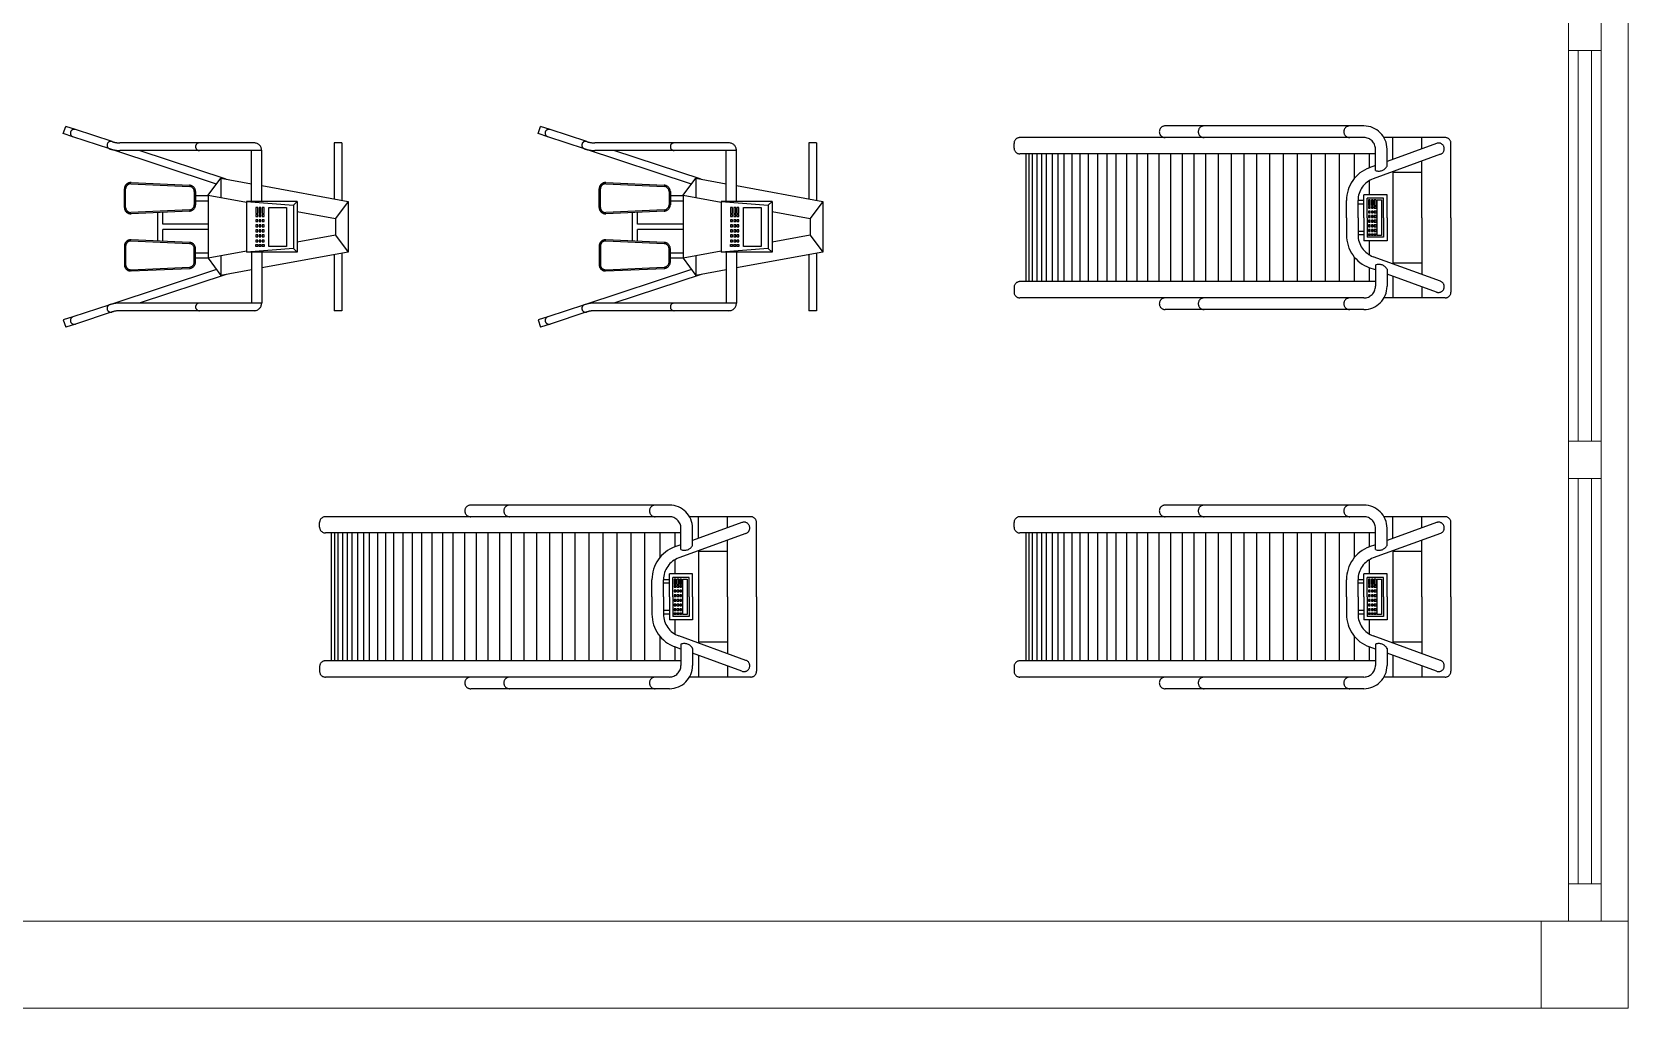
# Model space of a CAD drawing. Header units: millimetres. Extents: x 195.9 to 224.5, y 160.7 to 181.6.
# Drawn here: x 217.1 to 224.46, y 160.71 to 165.21 of the extents above; entities that cross this region are included whole.
import ezdxf

# ---------------------------------------------------------------- set-up
doc = ezdxf.new("R2010")
doc.units = ezdxf.units.MM
doc.linetypes.add('DASHDOT', pattern=[25.4, 12.7, -6.35, 0, -6.35])
doc.layers.add('ARREDI_attrezzature', color=175, linetype='Continuous')
for name, color, linetype, lineweight in [('MURATURA_sezioni', 5, 'Continuous', 18), ('PROIEZIONI_finissime', 251, 'Continuous', 0), ('SEZIONI_medie', 2, 'Continuous', 20), ('VETRATE_sezioni', 171, 'Continuous', 5)]:
    doc.layers.add(name, color=color, linetype=linetype, lineweight=lineweight)

msp = doc.modelspace()

# ---------------------------------------------------------------- linework, layer by layer
at = {"layer": 'ARREDI_attrezzature', "linetype": 'DASHDOT'}
for p, q in [((217.2463, 164.737), (217.2573, 164.7704)), ((217.2908, 164.7224), (217.2463, 164.737)), ((217.3018, 164.7558), (217.2573, 164.7704)), ((217.4708, 164.7002), (217.3018, 164.7558)), ((219.4337, 164.737), (219.4447, 164.7704)), ((219.4782, 164.7224), (219.4337, 164.737)), ((219.4892, 164.7558), (219.4447, 164.7704)), ((219.6582, 164.7002), (219.4892, 164.7558)), ((223.238, 164.7723), (222.3225, 164.7723)), ((217.4598, 164.6668), (217.2908, 164.7224)), ((217.9527, 164.5045), (217.4598, 164.6668)), ((218.125, 164.6943), (217.5074, 164.6943)), ((218.1601, 164.6591), (217.5074, 164.6591)), ((217.9972, 164.5269), (217.5954, 164.6591)), ((218.1132, 164.4248), (218.1132, 164.6591)), ((218.1601, 164.4248), (218.1601, 164.6591)), ((218.494, 164.6943), (218.494, 164.4365)), ((218.5292, 164.6943), (218.494, 164.6943)), ((218.5292, 164.6943), (218.5292, 164.4301)), ((219.6472, 164.6668), (219.4782, 164.7224)), ((220.1401, 164.5045), (219.6472, 164.6668)), ((220.3124, 164.6943), (219.6948, 164.6943)), ((220.3475, 164.6591), (219.6948, 164.6591)), ((220.1846, 164.5269), (219.7828, 164.6591)), ((220.3007, 164.4248), (220.3007, 164.6591)), ((220.3475, 164.4248), (220.3475, 164.6591)), ((220.6814, 164.6943), (220.6814, 164.4365)), ((220.7166, 164.6943), (220.6814, 164.6943)), ((220.7166, 164.6943), (220.7166, 164.4301)), ((221.6266, 164.6706), (221.6266, 164.692)), ((223.238, 164.7188), (221.6533, 164.7188)), ((223.2915, 164.5671), (223.2915, 164.6652)), ((223.6127, 164.7188), (223.3307, 164.7188)), ((223.5726, 164.692), (223.345, 164.6092)), ((223.345, 164.5866), (223.345, 164.6652)), ((223.3718, 164.6189), (223.3718, 164.7188)), ((223.5056, 164.6677), (223.5056, 164.7188)), ((223.6395, 164.3494), (223.6395, 164.692)), ((223.2915, 164.6438), (221.6533, 164.6438)), ((221.6801, 164.6438), (221.6801, 164.055)), ((221.6962, 164.055), (221.6962, 164.6438)), ((221.7122, 164.055), (221.7122, 164.6438)), ((221.7336, 164.055), (221.7336, 164.6438)), ((221.7551, 164.055), (221.7551, 164.6438)), ((221.7765, 164.055), (221.7765, 164.6438)), ((221.8032, 164.055), (221.8032, 164.6438)), ((221.83, 164.055), (221.83, 164.6438)), ((221.8568, 164.055), (221.8568, 164.6438)), ((221.8942, 164.055), (221.8942, 164.6438)), ((221.9317, 164.055), (221.9317, 164.6438)), ((221.9692, 164.055), (221.9692, 164.6438)), ((222.012, 164.055), (222.012, 164.6438)), ((222.0548, 164.055), (222.0548, 164.6438)), ((222.0977, 164.055), (222.0977, 164.6438)), ((222.1459, 164.055), (222.1459, 164.6438)), ((222.194, 164.055), (222.194, 164.6438)), ((222.2422, 164.055), (222.2422, 164.6438)), ((222.2958, 164.055), (222.2958, 164.6438)), ((222.3493, 164.055), (222.3493, 164.6438)), ((222.4028, 164.055), (222.4028, 164.6438)), ((222.4564, 164.055), (222.4564, 164.6438)), ((222.5099, 164.055), (222.5099, 164.6438)), ((222.5688, 164.055), (222.5688, 164.6438)), ((222.6277, 164.055), (222.6277, 164.6438)), ((222.6866, 164.055), (222.6866, 164.6438)), ((222.7454, 164.055), (222.7454, 164.6438)), ((222.8043, 164.055), (222.8043, 164.6438)), ((222.8686, 164.055), (222.8686, 164.6438)), ((222.9328, 164.055), (222.9328, 164.6438)), ((222.9971, 164.055), (222.9971, 164.6438)), ((223.0613, 164.055), (223.0613, 164.6438)), ((223.1255, 164.055), (223.1255, 164.6438)), ((223.1951, 164.5317), (223.1951, 164.6438)), ((223.2915, 164.5897), (223.2633, 164.5795)), ((223.2647, 164.58), (223.2647, 164.6438)), ((223.5909, 164.6417), (223.2816, 164.5292)), ((223.5056, 164.3494), (223.5056, 164.6107)), ((217.9141, 164.4527), (217.9727, 164.5313)), ((217.9727, 164.5313), (217.9727, 164.442)), ((217.9727, 164.5313), (218.1132, 164.5058)), ((220.1015, 164.4527), (220.1601, 164.5313)), ((220.1601, 164.5313), (220.1601, 164.442)), ((220.1601, 164.5313), (220.3007, 164.5058)), ((223.2647, 164.4553), (223.2647, 164.5213)), ((223.3718, 164.562), (223.3718, 164.1368)), ((223.5056, 164.5582), (223.3718, 164.5582)), ((217.8555, 164.4512), (217.9141, 164.4512)), ((217.9141, 164.4527), (218.0898, 164.4207)), ((217.9141, 164.4527), (217.9141, 164.1627)), ((218.1601, 164.4972), (218.5584, 164.4248)), ((220.0429, 164.4512), (220.1015, 164.4512)), ((220.1015, 164.4527), (220.2772, 164.4207)), ((220.1015, 164.4527), (220.1015, 164.1627)), ((220.3475, 164.4972), (220.7459, 164.4248)), ((223.238, 164.3494), (223.238, 164.4553)), ((223.345, 164.4553), (223.238, 164.4553)), ((223.254, 164.3494), (223.254, 164.4393)), ((223.329, 164.4393), (223.254, 164.4393)), ((223.329, 164.3494), (223.329, 164.4393)), ((223.345, 164.3494), (223.345, 164.4553)), ((217.6811, 164.2422), (217.6811, 164.3731)), ((217.7045, 164.3194), (217.7045, 164.3741)), ((217.8555, 164.4277), (217.9141, 164.4277)), ((218.3241, 164.4248), (218.0898, 164.4248)), ((218.0898, 164.4248), (218.3066, 164.4072)), ((218.0898, 164.4248), (218.0898, 164.1905)), ((218.3241, 164.4248), (218.3066, 164.4072)), ((218.3066, 164.4072), (218.3066, 164.2081)), ((218.3241, 164.4248), (218.3241, 164.1905)), ((218.3241, 164.3781), (218.4999, 164.3462)), ((218.5584, 164.4248), (218.4999, 164.3462)), ((218.5584, 164.4248), (218.5584, 164.1905)), ((219.8685, 164.2422), (219.8685, 164.3731)), ((219.8919, 164.3194), (219.8919, 164.3741)), ((220.0429, 164.4277), (220.1015, 164.4277)), ((220.5116, 164.4248), (220.2772, 164.4248)), ((220.2772, 164.4248), (220.494, 164.4072)), ((220.2772, 164.4248), (220.2772, 164.1905)), ((220.5116, 164.4248), (220.494, 164.4072)), ((220.494, 164.4072), (220.494, 164.2081)), ((220.5116, 164.4248), (220.5116, 164.1905)), ((220.5116, 164.3781), (220.6873, 164.3462)), ((220.7459, 164.4248), (220.6873, 164.3462)), ((220.7459, 164.4248), (220.7459, 164.1905)), ((223.1577, 164.3494), (223.1577, 164.4285)), ((223.2112, 164.3494), (223.2112, 164.4285)), ((223.238, 164.4285), (223.2112, 164.4285)), ((223.238, 164.4125), (223.2112, 164.4125)), ((217.9141, 164.3194), (217.7045, 164.3194)), ((217.9141, 164.2959), (217.7045, 164.2959)), ((217.7045, 164.2412), (217.7045, 164.2959)), ((218.4999, 164.3462), (218.4999, 164.2692)), ((220.1015, 164.3194), (219.8919, 164.3194)), ((220.1015, 164.2959), (219.8919, 164.2959)), ((219.8919, 164.2412), (219.8919, 164.2959)), ((220.6873, 164.3462), (220.6873, 164.2692)), ((223.1577, 164.3494), (223.1577, 164.2702)), ((223.2112, 164.3494), (223.2112, 164.2702)), ((223.238, 164.2863), (223.2112, 164.2863)), ((223.238, 164.3494), (223.238, 164.2435)), ((223.254, 164.3494), (223.254, 164.2595)), ((223.329, 164.3494), (223.329, 164.2595)), ((223.345, 164.3494), (223.345, 164.2435)), ((223.5056, 164.3494), (223.5056, 164.0881)), ((223.6395, 164.3494), (223.6395, 164.0068)), ((218.4999, 164.2692), (218.3241, 164.2372)), ((218.4999, 164.2692), (218.5584, 164.1905)), ((220.6873, 164.2692), (220.5116, 164.2372)), ((220.6873, 164.2692), (220.7459, 164.1905)), ((223.238, 164.2702), (223.2112, 164.2702)), ((223.345, 164.2435), (223.238, 164.2435)), ((223.329, 164.2595), (223.254, 164.2595)), ((223.2647, 164.1775), (223.2647, 164.2435)), ((217.8555, 164.1876), (217.9141, 164.1876)), ((217.8555, 164.1641), (217.9141, 164.1641)), ((218.0898, 164.1946), (217.9141, 164.1627)), ((217.9141, 164.1627), (217.9727, 164.084)), ((217.9727, 164.1733), (217.9727, 164.084)), ((218.3066, 164.2081), (218.0898, 164.1905)), ((218.3241, 164.1905), (218.0898, 164.1905)), ((218.1132, 164.1905), (218.1132, 163.9562)), ((218.1601, 164.1905), (218.1601, 163.9562)), ((218.5584, 164.1905), (218.1601, 164.1181)), ((218.3241, 164.1905), (218.3066, 164.2081)), ((218.494, 164.1788), (218.494, 163.921)), ((218.5292, 164.1852), (218.5292, 163.921)), ((220.0429, 164.1876), (220.1015, 164.1876)), ((220.0429, 164.1641), (220.1015, 164.1641)), ((220.2772, 164.1946), (220.1015, 164.1627)), ((220.1015, 164.1627), (220.1601, 164.084)), ((220.1601, 164.1733), (220.1601, 164.084)), ((220.494, 164.2081), (220.2772, 164.1905)), ((220.5116, 164.1905), (220.2772, 164.1905)), ((220.3007, 164.1905), (220.3007, 163.9562)), ((220.3475, 164.1905), (220.3475, 163.9562)), ((220.7459, 164.1905), (220.3475, 164.1181)), ((220.5116, 164.1905), (220.494, 164.2081)), ((220.6814, 164.1788), (220.6814, 163.921)), ((220.7166, 164.1852), (220.7166, 163.921)), ((223.1951, 164.055), (223.1951, 164.1671)), ((223.5909, 164.0571), (223.2816, 164.1696)), ((223.5056, 164.1406), (223.3718, 164.1406)), ((217.9527, 164.1108), (217.4598, 163.9486)), ((217.9972, 164.0885), (217.5954, 163.9562)), ((218.1132, 164.1096), (217.9727, 164.084)), ((220.1401, 164.1108), (219.6472, 163.9486)), ((220.1846, 164.0885), (219.7828, 163.9562)), ((220.3007, 164.1096), (220.1601, 164.084)), ((223.2915, 164.1091), (223.2633, 164.1193)), ((223.2647, 164.055), (223.2647, 164.1188)), ((223.2915, 164.1317), (223.2915, 164.0335)), ((223.345, 164.1122), (223.345, 164.0335)), ((223.5726, 164.0068), (223.345, 164.0896)), ((223.3718, 164.0798), (223.3718, 163.98)), ((221.6266, 164.0282), (221.6266, 164.0068)), ((223.2915, 164.055), (221.6533, 164.055)), ((223.5056, 164.0311), (223.5056, 163.98)), ((217.4598, 163.9486), (217.2908, 163.8929)), ((218.1601, 163.9562), (217.5074, 163.9562)), ((218.125, 163.921), (217.5074, 163.921)), ((218.5292, 163.921), (218.494, 163.921)), ((219.6472, 163.9486), (219.4782, 163.8929)), ((220.3475, 163.9562), (219.6948, 163.9562)), ((220.3124, 163.921), (219.6948, 163.921)), ((220.7166, 163.921), (220.6814, 163.921)), ((223.238, 163.98), (221.6533, 163.98)), ((223.238, 163.9265), (222.3225, 163.9265)), ((223.6127, 163.98), (223.3307, 163.98)), ((217.2908, 163.8929), (217.2463, 163.8783)), ((217.2463, 163.8783), (217.2573, 163.8449)), ((217.3018, 163.8595), (217.2573, 163.8449)), ((217.4708, 163.9152), (217.3018, 163.8595)), ((219.4782, 163.8929), (219.4337, 163.8783)), ((219.4337, 163.8783), (219.4447, 163.8449)), ((219.4892, 163.8595), (219.4447, 163.8449)), ((219.6582, 163.9152), (219.4892, 163.8595)), ((220.0384, 162.972), (218.4538, 162.972)), ((220.0384, 163.0255), (219.123, 163.0255)), ((220.4132, 162.972), (220.1311, 162.972)), ((220.1723, 162.8722), (220.1723, 162.972)), ((220.3061, 162.9209), (220.3061, 162.972)), ((223.238, 162.972), (221.6533, 162.972)), ((223.238, 163.0255), (222.3225, 163.0255)), ((223.6127, 162.972), (223.3307, 162.972)), ((223.3718, 162.8722), (223.3718, 162.972)), ((223.5056, 162.9209), (223.5056, 162.972)), ((218.427, 162.9238), (218.427, 162.9452)), ((220.092, 162.897), (218.4538, 162.897)), ((218.4806, 162.897), (218.4806, 162.3082)), ((218.4966, 162.3082), (218.4966, 162.897)), ((218.5127, 162.3082), (218.5127, 162.897)), ((218.5341, 162.3082), (218.5341, 162.897)), ((218.5555, 162.3082), (218.5555, 162.897)), ((218.5769, 162.3082), (218.5769, 162.897)), ((218.6037, 162.3082), (218.6037, 162.897)), ((218.6305, 162.3082), (218.6305, 162.897)), ((218.6572, 162.3082), (218.6572, 162.897)), ((218.6947, 162.3082), (218.6947, 162.897)), ((218.7322, 162.3082), (218.7322, 162.897)), ((218.7697, 162.3082), (218.7697, 162.897)), ((218.8125, 162.3082), (218.8125, 162.897)), ((218.8553, 162.3082), (218.8553, 162.897)), ((218.8981, 162.3082), (218.8981, 162.897)), ((218.9463, 162.3082), (218.9463, 162.897)), ((218.9945, 162.3082), (218.9945, 162.897)), ((219.0427, 162.3082), (219.0427, 162.897)), ((219.0962, 162.3082), (219.0962, 162.897)), ((219.1498, 162.3082), (219.1498, 162.897)), ((219.2033, 162.3082), (219.2033, 162.897)), ((219.2568, 162.3082), (219.2568, 162.897)), ((219.3104, 162.3082), (219.3104, 162.897)), ((219.3692, 162.3082), (219.3692, 162.897)), ((219.4281, 162.3082), (219.4281, 162.897)), ((219.487, 162.3082), (219.487, 162.897)), ((219.5459, 162.3082), (219.5459, 162.897)), ((219.6048, 162.3082), (219.6048, 162.897)), ((219.669, 162.3082), (219.669, 162.897)), ((219.7333, 162.3082), (219.7333, 162.897)), ((219.7975, 162.3082), (219.7975, 162.897)), ((219.8618, 162.3082), (219.8618, 162.897)), ((219.926, 162.3082), (219.926, 162.897)), ((219.9956, 162.7849), (219.9956, 162.897)), ((220.0652, 162.8332), (220.0652, 162.897)), ((220.3913, 162.8949), (220.0821, 162.7824)), ((220.092, 162.8203), (220.092, 162.9185)), ((220.373, 162.9452), (220.1455, 162.8624)), ((220.1455, 162.8398), (220.1455, 162.9185)), ((220.4399, 162.6026), (220.4399, 162.9452)), ((221.6266, 162.9238), (221.6266, 162.9452)), ((223.2915, 162.897), (221.6533, 162.897)), ((221.6801, 162.897), (221.6801, 162.3082)), ((221.6962, 162.3082), (221.6962, 162.897)), ((221.7122, 162.3082), (221.7122, 162.897)), ((221.7336, 162.3082), (221.7336, 162.897)), ((221.7551, 162.3082), (221.7551, 162.897)), ((221.7765, 162.3082), (221.7765, 162.897)), ((221.8032, 162.3082), (221.8032, 162.897)), ((221.83, 162.3082), (221.83, 162.897)), ((221.8568, 162.3082), (221.8568, 162.897)), ((221.8942, 162.3082), (221.8942, 162.897)), ((221.9317, 162.3082), (221.9317, 162.897)), ((221.9692, 162.3082), (221.9692, 162.897)), ((222.012, 162.3082), (222.012, 162.897)), ((222.0548, 162.3082), (222.0548, 162.897)), ((222.0977, 162.3082), (222.0977, 162.897)), ((222.1459, 162.3082), (222.1459, 162.897)), ((222.194, 162.3082), (222.194, 162.897)), ((222.2422, 162.3082), (222.2422, 162.897)), ((222.2958, 162.3082), (222.2958, 162.897)), ((222.3493, 162.3082), (222.3493, 162.897)), ((222.4028, 162.3082), (222.4028, 162.897)), ((222.4564, 162.3082), (222.4564, 162.897)), ((222.5099, 162.3082), (222.5099, 162.897)), ((222.5688, 162.3082), (222.5688, 162.897)), ((222.6277, 162.3082), (222.6277, 162.897)), ((222.6866, 162.3082), (222.6866, 162.897)), ((222.7454, 162.3082), (222.7454, 162.897)), ((222.8043, 162.3082), (222.8043, 162.897)), ((222.8686, 162.3082), (222.8686, 162.897)), ((222.9328, 162.3082), (222.9328, 162.897)), ((222.9971, 162.3082), (222.9971, 162.897)), ((223.0613, 162.3082), (223.0613, 162.897)), ((223.1255, 162.3082), (223.1255, 162.897)), ((223.1951, 162.7849), (223.1951, 162.897)), ((223.2647, 162.8332), (223.2647, 162.897)), ((223.5909, 162.8949), (223.2816, 162.7824)), ((223.2915, 162.8203), (223.2915, 162.9185)), ((223.5726, 162.9452), (223.345, 162.8624)), ((223.345, 162.8398), (223.345, 162.9185)), ((223.6395, 162.6026), (223.6395, 162.9452)), ((220.092, 162.8429), (220.0638, 162.8327)), ((220.1723, 162.8152), (220.1723, 162.39)), ((220.3061, 162.6026), (220.3061, 162.8639)), ((223.2915, 162.8429), (223.2633, 162.8327)), ((223.3718, 162.8152), (223.3718, 162.39)), ((223.5056, 162.6026), (223.5056, 162.8639)), ((220.0652, 162.7085), (220.0652, 162.7745)), ((220.3061, 162.8114), (220.1723, 162.8114)), ((223.2647, 162.7085), (223.2647, 162.7745)), ((223.5056, 162.8114), (223.3718, 162.8114)), ((219.9581, 162.6026), (219.9581, 162.6818)), ((220.0117, 162.6026), (220.0117, 162.6818)), ((220.0384, 162.6818), (220.0117, 162.6818)), ((220.0384, 162.6026), (220.0384, 162.7085)), ((220.1455, 162.7085), (220.0384, 162.7085)), ((220.0545, 162.6026), (220.0545, 162.6925)), ((220.1294, 162.6925), (220.0545, 162.6925)), ((220.1294, 162.6026), (220.1294, 162.6925)), ((220.1455, 162.6026), (220.1455, 162.7085)), ((223.1577, 162.6026), (223.1577, 162.6818)), ((223.2112, 162.6026), (223.2112, 162.6818)), ((223.238, 162.6818), (223.2112, 162.6818)), ((223.238, 162.6026), (223.238, 162.7085)), ((223.345, 162.7085), (223.238, 162.7085)), ((223.254, 162.6026), (223.254, 162.6925)), ((223.329, 162.6925), (223.254, 162.6925)), ((223.329, 162.6026), (223.329, 162.6925)), ((223.345, 162.6026), (223.345, 162.7085)), ((219.9581, 162.6026), (219.9581, 162.5234)), ((220.0384, 162.6657), (220.0117, 162.6657)), ((220.0117, 162.6026), (220.0117, 162.5234)), ((220.0384, 162.6026), (220.0384, 162.4967)), ((220.0545, 162.6026), (220.0545, 162.5127)), ((220.1294, 162.6026), (220.1294, 162.5127)), ((220.1455, 162.6026), (220.1455, 162.4967)), ((220.3061, 162.6026), (220.3061, 162.3413)), ((220.4399, 162.6026), (220.4399, 162.26)), ((223.1577, 162.6026), (223.1577, 162.5234)), ((223.238, 162.6657), (223.2112, 162.6657)), ((223.2112, 162.6026), (223.2112, 162.5234)), ((223.238, 162.6026), (223.238, 162.4967)), ((223.254, 162.6026), (223.254, 162.5127)), ((223.329, 162.6026), (223.329, 162.5127)), ((223.345, 162.6026), (223.345, 162.4967)), ((223.5056, 162.6026), (223.5056, 162.3413)), ((223.6395, 162.6026), (223.6395, 162.26)), ((220.0384, 162.5395), (220.0117, 162.5395)), ((220.0384, 162.5234), (220.0117, 162.5234)), ((223.238, 162.5395), (223.2112, 162.5395)), ((223.238, 162.5234), (223.2112, 162.5234)), ((220.1455, 162.4967), (220.0384, 162.4967)), ((220.1294, 162.5127), (220.0545, 162.5127)), ((220.0652, 162.4307), (220.0652, 162.4967)), ((223.345, 162.4967), (223.238, 162.4967)), ((223.329, 162.5127), (223.254, 162.5127)), ((223.2647, 162.4307), (223.2647, 162.4967)), ((219.9956, 162.3082), (219.9956, 162.4203)), ((220.092, 162.3623), (220.0638, 162.3725)), ((220.3913, 162.3103), (220.0821, 162.4228)), ((220.092, 162.3849), (220.092, 162.2868)), ((220.3061, 162.3938), (220.1723, 162.3938)), ((223.1951, 162.3082), (223.1951, 162.4203)), ((223.2915, 162.3623), (223.2633, 162.3725)), ((223.5909, 162.3103), (223.2816, 162.4228)), ((223.2915, 162.3849), (223.2915, 162.2868)), ((223.5056, 162.3938), (223.3718, 162.3938)), ((220.092, 162.3082), (218.4538, 162.3082)), ((220.0652, 162.3082), (220.0652, 162.372)), ((220.1455, 162.3654), (220.1455, 162.2868)), ((220.373, 162.26), (220.1455, 162.3428)), ((220.1723, 162.3331), (220.1723, 162.2332)), ((223.2915, 162.3082), (221.6533, 162.3082)), ((223.2647, 162.3082), (223.2647, 162.372)), ((223.345, 162.3654), (223.345, 162.2868)), ((223.5726, 162.26), (223.345, 162.3428)), ((223.3718, 162.3331), (223.3718, 162.2332)), ((218.427, 162.2814), (218.427, 162.26)), ((220.0384, 162.2332), (218.4538, 162.2332)), ((220.4132, 162.2332), (220.1311, 162.2332)), ((220.3061, 162.2843), (220.3061, 162.2332)), ((221.6266, 162.2814), (221.6266, 162.26)), ((223.238, 162.2332), (221.6533, 162.2332)), ((223.6127, 162.2332), (223.3307, 162.2332)), ((223.5056, 162.2843), (223.5056, 162.2332)), ((220.0384, 162.1797), (219.123, 162.1797)), ((223.238, 162.1797), (222.3225, 162.1797))]:
    msp.add_line(p, q, dxfattribs=at)
for points in [[(217.8555, 164.47), (217.8555, 164.4089, -0.401206), (217.8275, 164.3796), (217.5581, 164.3676, -0.427342), (217.5275, 164.3969), (217.5275, 164.4821, -0.427342), (217.5581, 164.5113), (217.8275, 164.4993, -0.401206)], [(217.8496, 164.47), (217.8496, 164.4089, -0.401206), (217.8273, 164.3855), (217.5578, 164.3735, -0.427342), (217.5333, 164.3969), (217.5333, 164.4821, -0.427342), (217.5578, 164.5055), (217.8273, 164.4934, -0.401206)], [(220.0429, 164.47), (220.0429, 164.4089, -0.401206), (220.0149, 164.3796), (219.7455, 164.3676, -0.427342), (219.7149, 164.3969), (219.7149, 164.4821, -0.427342), (219.7455, 164.5113), (220.0149, 164.4993, -0.401206)], [(220.0371, 164.47), (220.0371, 164.4089, -0.401206), (220.0147, 164.3855), (219.7452, 164.3735, -0.427342), (219.7207, 164.3969), (219.7207, 164.4821, -0.427342), (219.7452, 164.5055), (220.0147, 164.4934, -0.401206)], [(217.8555, 164.1453), (217.8555, 164.2064, 0.401206), (217.8275, 164.2357), (217.5581, 164.2477, 0.427342), (217.5275, 164.2185), (217.5275, 164.1333, 0.427342), (217.5581, 164.104), (217.8275, 164.116, 0.401206)], [(217.8496, 164.1453), (217.8496, 164.2064, 0.401206), (217.8273, 164.2298), (217.5578, 164.2419, 0.427342), (217.5333, 164.2185), (217.5333, 164.1333, 0.427342), (217.5578, 164.1099), (217.8273, 164.1219, 0.401206)], [(220.0429, 164.1453), (220.0429, 164.2064, 0.401206), (220.0149, 164.2357), (219.7455, 164.2477, 0.427342), (219.7149, 164.2185), (219.7149, 164.1333, 0.427342), (219.7455, 164.104), (220.0149, 164.116, 0.401206)], [(220.0371, 164.1453), (220.0371, 164.2064, 0.401206), (220.0147, 164.2298), (219.7452, 164.2419, 0.427342), (219.7207, 164.2185), (219.7207, 164.1333, 0.427342), (219.7452, 164.1099), (220.0147, 164.1219, 0.401206)]]:
    msp.add_lwpolyline(points, format="xyb", close=True, dxfattribs=at)
for points in [[(223.2674, 164.4065), (223.2674, 164.4312), (223.2594, 164.4312), (223.2594, 164.4065)], [(223.2808, 164.4065), (223.2808, 164.4312), (223.2728, 164.4312), (223.2728, 164.4065)], [(223.2942, 164.4065), (223.2942, 164.4312), (223.2861, 164.4312), (223.2861, 164.4065)], [(223.3201, 164.4312), (223.3201, 164.2676), (223.2995, 164.2676), (223.2995, 164.4312)], [(218.142, 164.3689), (218.142, 164.396), (218.1332, 164.396), (218.1332, 164.3689)], [(218.142, 164.3549), (218.142, 164.3637), (218.1332, 164.3637), (218.1332, 164.3549)], [(218.1567, 164.3689), (218.1567, 164.396), (218.1479, 164.396), (218.1479, 164.3689)], [(218.1567, 164.3549), (218.1567, 164.3637), (218.1479, 164.3637), (218.1479, 164.3549)], [(218.1713, 164.3689), (218.1713, 164.396), (218.1625, 164.396), (218.1625, 164.3689)], [(218.1713, 164.3549), (218.1713, 164.3637), (218.1625, 164.3637), (218.1625, 164.3549)], [(218.2739, 164.396), (218.2739, 164.2169), (218.193, 164.2169), (218.193, 164.396)], [(220.3295, 164.3689), (220.3295, 164.396), (220.3207, 164.396), (220.3207, 164.3689)], [(220.3295, 164.3549), (220.3295, 164.3637), (220.3207, 164.3637), (220.3207, 164.3549)], [(220.3441, 164.3689), (220.3441, 164.396), (220.3353, 164.396), (220.3353, 164.3689)], [(220.3441, 164.3549), (220.3441, 164.3637), (220.3353, 164.3637), (220.3353, 164.3549)], [(220.3587, 164.3689), (220.3587, 164.396), (220.35, 164.396), (220.35, 164.3689)], [(220.3587, 164.3549), (220.3587, 164.3637), (220.35, 164.3637), (220.35, 164.3549)], [(220.4613, 164.396), (220.4613, 164.2169), (220.3804, 164.2169), (220.3804, 164.396)], [(223.2674, 164.3938), (223.2674, 164.4018), (223.2594, 164.4018), (223.2594, 164.3938)], [(223.2674, 164.3723), (223.2674, 164.3804), (223.2594, 164.3804), (223.2594, 164.3723)], [(223.2674, 164.3509), (223.2674, 164.359), (223.2594, 164.359), (223.2594, 164.3509)], [(223.2808, 164.3938), (223.2808, 164.4018), (223.2728, 164.4018), (223.2728, 164.3938)], [(223.2808, 164.3723), (223.2808, 164.3804), (223.2728, 164.3804), (223.2728, 164.3723)], [(223.2808, 164.3509), (223.2808, 164.359), (223.2728, 164.359), (223.2728, 164.3509)], [(223.2942, 164.3938), (223.2942, 164.4018), (223.2861, 164.4018), (223.2861, 164.3938)], [(223.2942, 164.3723), (223.2942, 164.3804), (223.2861, 164.3804), (223.2861, 164.3723)], [(223.2942, 164.3509), (223.2942, 164.359), (223.2861, 164.359), (223.2861, 164.3509)], [(218.142, 164.3315), (218.142, 164.3403), (218.1332, 164.3403), (218.1332, 164.3315)], [(218.142, 164.3081), (218.142, 164.3169), (218.1332, 164.3169), (218.1332, 164.3081)], [(218.142, 164.2847), (218.142, 164.2934), (218.1332, 164.2934), (218.1332, 164.2847)], [(218.1567, 164.3315), (218.1567, 164.3403), (218.1479, 164.3403), (218.1479, 164.3315)], [(218.1567, 164.3081), (218.1567, 164.3169), (218.1479, 164.3169), (218.1479, 164.3081)], [(218.1567, 164.2847), (218.1567, 164.2934), (218.1479, 164.2934), (218.1479, 164.2847)], [(218.1713, 164.3315), (218.1713, 164.3403), (218.1625, 164.3403), (218.1625, 164.3315)], [(218.1713, 164.3081), (218.1713, 164.3169), (218.1625, 164.3169), (218.1625, 164.3081)], [(218.1713, 164.2847), (218.1713, 164.2934), (218.1625, 164.2934), (218.1625, 164.2847)], [(220.3295, 164.3315), (220.3295, 164.3403), (220.3207, 164.3403), (220.3207, 164.3315)], [(220.3295, 164.3081), (220.3295, 164.3169), (220.3207, 164.3169), (220.3207, 164.3081)], [(220.3295, 164.2847), (220.3295, 164.2934), (220.3207, 164.2934), (220.3207, 164.2847)], [(220.3441, 164.3315), (220.3441, 164.3403), (220.3353, 164.3403), (220.3353, 164.3315)], [(220.3441, 164.3081), (220.3441, 164.3169), (220.3353, 164.3169), (220.3353, 164.3081)], [(220.3441, 164.2847), (220.3441, 164.2934), (220.3353, 164.2934), (220.3353, 164.2847)], [(220.3587, 164.3315), (220.3587, 164.3403), (220.35, 164.3403), (220.35, 164.3315)], [(220.3587, 164.3081), (220.3587, 164.3169), (220.35, 164.3169), (220.35, 164.3081)], [(220.3587, 164.2847), (220.3587, 164.2934), (220.35, 164.2934), (220.35, 164.2847)], [(223.2674, 164.3295), (223.2674, 164.3375), (223.2594, 164.3375), (223.2594, 164.3295)], [(223.2674, 164.3081), (223.2674, 164.3161), (223.2594, 164.3161), (223.2594, 164.3081)], [(223.2674, 164.2867), (223.2674, 164.2947), (223.2594, 164.2947), (223.2594, 164.2867)], [(223.2808, 164.3295), (223.2808, 164.3375), (223.2728, 164.3375), (223.2728, 164.3295)], [(223.2808, 164.3081), (223.2808, 164.3161), (223.2728, 164.3161), (223.2728, 164.3081)], [(223.2808, 164.2867), (223.2808, 164.2947), (223.2728, 164.2947), (223.2728, 164.2867)], [(223.2942, 164.3295), (223.2942, 164.3375), (223.2861, 164.3375), (223.2861, 164.3295)], [(223.2942, 164.3081), (223.2942, 164.3161), (223.2861, 164.3161), (223.2861, 164.3081)], [(223.2942, 164.2867), (223.2942, 164.2947), (223.2861, 164.2947), (223.2861, 164.2867)], [(218.142, 164.2612), (218.142, 164.27), (218.1332, 164.27), (218.1332, 164.2612)], [(218.142, 164.2378), (218.142, 164.2466), (218.1332, 164.2466), (218.1332, 164.2378)], [(218.142, 164.2257), (218.142, 164.2169), (218.1332, 164.2169), (218.1332, 164.2257)], [(218.1567, 164.2612), (218.1567, 164.27), (218.1479, 164.27), (218.1479, 164.2612)], [(218.1567, 164.2378), (218.1567, 164.2466), (218.1479, 164.2466), (218.1479, 164.2378)], [(218.1567, 164.2257), (218.1567, 164.2169), (218.1479, 164.2169), (218.1479, 164.2257)], [(218.1713, 164.2612), (218.1713, 164.27), (218.1625, 164.27), (218.1625, 164.2612)], [(218.1713, 164.2378), (218.1713, 164.2466), (218.1625, 164.2466), (218.1625, 164.2378)], [(218.1713, 164.2257), (218.1713, 164.2169), (218.1625, 164.2169), (218.1625, 164.2257)], [(220.3295, 164.2612), (220.3295, 164.27), (220.3207, 164.27), (220.3207, 164.2612)], [(220.3295, 164.2378), (220.3295, 164.2466), (220.3207, 164.2466), (220.3207, 164.2378)], [(220.3295, 164.2257), (220.3295, 164.2169), (220.3207, 164.2169), (220.3207, 164.2257)], [(220.3441, 164.2612), (220.3441, 164.27), (220.3353, 164.27), (220.3353, 164.2612)], [(220.3441, 164.2378), (220.3441, 164.2466), (220.3353, 164.2466), (220.3353, 164.2378)], [(220.3441, 164.2257), (220.3441, 164.2169), (220.3353, 164.2169), (220.3353, 164.2257)], [(220.3587, 164.2612), (220.3587, 164.27), (220.35, 164.27), (220.35, 164.2612)], [(220.3587, 164.2378), (220.3587, 164.2466), (220.35, 164.2466), (220.35, 164.2378)], [(220.3587, 164.2257), (220.3587, 164.2169), (220.35, 164.2169), (220.35, 164.2257)], [(223.2674, 164.2756), (223.2674, 164.2676), (223.2594, 164.2676), (223.2594, 164.2756)], [(223.2808, 164.2756), (223.2808, 164.2676), (223.2728, 164.2676), (223.2728, 164.2756)], [(223.2942, 164.2756), (223.2942, 164.2676), (223.2861, 164.2676), (223.2861, 164.2756)], [(220.0679, 162.6597), (220.0679, 162.6844), (220.0598, 162.6844), (220.0598, 162.6597)], [(220.0813, 162.6597), (220.0813, 162.6844), (220.0732, 162.6844), (220.0732, 162.6597)], [(220.0946, 162.6597), (220.0946, 162.6844), (220.0866, 162.6844), (220.0866, 162.6597)], [(220.1206, 162.6844), (220.1206, 162.5208), (220.1, 162.5208), (220.1, 162.6844)], [(223.2674, 162.6597), (223.2674, 162.6844), (223.2594, 162.6844), (223.2594, 162.6597)], [(223.2808, 162.6597), (223.2808, 162.6844), (223.2728, 162.6844), (223.2728, 162.6597)], [(223.2942, 162.6597), (223.2942, 162.6844), (223.2861, 162.6844), (223.2861, 162.6597)], [(223.3201, 162.6844), (223.3201, 162.5208), (223.2995, 162.5208), (223.2995, 162.6844)], [(220.0679, 162.647), (220.0679, 162.655), (220.0598, 162.655), (220.0598, 162.647)], [(220.0679, 162.6255), (220.0679, 162.6336), (220.0598, 162.6336), (220.0598, 162.6255)], [(220.0679, 162.6041), (220.0679, 162.6122), (220.0598, 162.6122), (220.0598, 162.6041)], [(220.0813, 162.647), (220.0813, 162.655), (220.0732, 162.655), (220.0732, 162.647)], [(220.0813, 162.6255), (220.0813, 162.6336), (220.0732, 162.6336), (220.0732, 162.6255)], [(220.0813, 162.6041), (220.0813, 162.6122), (220.0732, 162.6122), (220.0732, 162.6041)], [(220.0946, 162.647), (220.0946, 162.655), (220.0866, 162.655), (220.0866, 162.647)], [(220.0946, 162.6255), (220.0946, 162.6336), (220.0866, 162.6336), (220.0866, 162.6255)], [(220.0946, 162.6041), (220.0946, 162.6122), (220.0866, 162.6122), (220.0866, 162.6041)], [(223.2674, 162.647), (223.2674, 162.655), (223.2594, 162.655), (223.2594, 162.647)], [(223.2674, 162.6255), (223.2674, 162.6336), (223.2594, 162.6336), (223.2594, 162.6255)], [(223.2674, 162.6041), (223.2674, 162.6122), (223.2594, 162.6122), (223.2594, 162.6041)], [(223.2808, 162.647), (223.2808, 162.655), (223.2728, 162.655), (223.2728, 162.647)], [(223.2808, 162.6255), (223.2808, 162.6336), (223.2728, 162.6336), (223.2728, 162.6255)], [(223.2808, 162.6041), (223.2808, 162.6122), (223.2728, 162.6122), (223.2728, 162.6041)], [(223.2942, 162.647), (223.2942, 162.655), (223.2861, 162.655), (223.2861, 162.647)], [(223.2942, 162.6255), (223.2942, 162.6336), (223.2861, 162.6336), (223.2861, 162.6255)], [(223.2942, 162.6041), (223.2942, 162.6122), (223.2861, 162.6122), (223.2861, 162.6041)], [(220.0679, 162.5827), (220.0679, 162.5908), (220.0598, 162.5908), (220.0598, 162.5827)], [(220.0679, 162.5613), (220.0679, 162.5693), (220.0598, 162.5693), (220.0598, 162.5613)], [(220.0679, 162.5399), (220.0679, 162.5479), (220.0598, 162.5479), (220.0598, 162.5399)], [(220.0679, 162.5288), (220.0679, 162.5208), (220.0598, 162.5208), (220.0598, 162.5288)], [(220.0813, 162.5827), (220.0813, 162.5908), (220.0732, 162.5908), (220.0732, 162.5827)], [(220.0813, 162.5613), (220.0813, 162.5693), (220.0732, 162.5693), (220.0732, 162.5613)], [(220.0813, 162.5399), (220.0813, 162.5479), (220.0732, 162.5479), (220.0732, 162.5399)], [(220.0813, 162.5288), (220.0813, 162.5208), (220.0732, 162.5208), (220.0732, 162.5288)], [(220.0946, 162.5827), (220.0946, 162.5908), (220.0866, 162.5908), (220.0866, 162.5827)], [(220.0946, 162.5613), (220.0946, 162.5693), (220.0866, 162.5693), (220.0866, 162.5613)], [(220.0946, 162.5399), (220.0946, 162.5479), (220.0866, 162.5479), (220.0866, 162.5399)], [(220.0946, 162.5288), (220.0946, 162.5208), (220.0866, 162.5208), (220.0866, 162.5288)], [(223.2674, 162.5827), (223.2674, 162.5908), (223.2594, 162.5908), (223.2594, 162.5827)], [(223.2674, 162.5613), (223.2674, 162.5693), (223.2594, 162.5693), (223.2594, 162.5613)], [(223.2674, 162.5399), (223.2674, 162.5479), (223.2594, 162.5479), (223.2594, 162.5399)], [(223.2674, 162.5288), (223.2674, 162.5208), (223.2594, 162.5208), (223.2594, 162.5288)], [(223.2808, 162.5827), (223.2808, 162.5908), (223.2728, 162.5908), (223.2728, 162.5827)], [(223.2808, 162.5613), (223.2808, 162.5693), (223.2728, 162.5693), (223.2728, 162.5613)], [(223.2808, 162.5399), (223.2808, 162.5479), (223.2728, 162.5479), (223.2728, 162.5399)], [(223.2808, 162.5288), (223.2808, 162.5208), (223.2728, 162.5208), (223.2728, 162.5288)], [(223.2942, 162.5827), (223.2942, 162.5908), (223.2861, 162.5908), (223.2861, 162.5827)], [(223.2942, 162.5613), (223.2942, 162.5693), (223.2861, 162.5693), (223.2861, 162.5613)], [(223.2942, 162.5399), (223.2942, 162.5479), (223.2861, 162.5479), (223.2861, 162.5399)], [(223.2942, 162.5288), (223.2942, 162.5208), (223.2861, 162.5208), (223.2861, 162.5288)]]:
    msp.add_lwpolyline(points, close=True, dxfattribs=at)
for centre, radius, start, end in [((217.2963, 164.7391), 0.0176, 71.77955, 251.77955), ((219.4837, 164.7391), 0.0176, 71.77955, 251.77955), ((222.3225, 164.7455), 0.0268, 90, 270), ((222.502, 164.7455), 0.0268, 90, 270), ((223.1728, 164.7455), 0.0268, 90, 270), ((223.238, 164.6652), 0.1071, 360, 90), ((217.4653, 164.6835), 0.0176, 71.77955, 251.77955), ((217.5074, 164.8114), 0.1523, 251.77955, 270), ((217.5074, 164.8114), 0.1172, 251.77955, 270), ((217.8731, 164.6767), 0.0176, 90, 270), ((218.125, 164.6591), 0.0351, 0, 90), ((219.6527, 164.6835), 0.0176, 71.77955, 251.77955), ((219.6948, 164.8114), 0.1523, 251.77955, 270), ((219.6948, 164.8114), 0.1172, 251.77955, 270), ((220.0605, 164.6767), 0.0176, 90, 270), ((220.3124, 164.6591), 0.0351, 0, 90), ((221.6533, 164.692), 0.0268, 90, 180), ((221.6533, 164.6706), 0.0268, 180, 270), ((223.238, 164.6652), 0.0535, 360, 90), ((223.5817, 164.6669), 0.0268, 290, 110), ((223.6127, 164.692), 0.0268, 0, 90), ((223.3183, 164.4285), 0.1606, 110, 180), ((223.3071, 164.6077), 0.0434, 249.00554, 330.99446), ((223.3183, 164.4285), 0.1071, 110, 180), ((223.3183, 164.2702), 0.1606, 180, 250), ((223.3183, 164.2702), 0.1071, 180, 250), ((223.3071, 164.0911), 0.0434, 29.00554, 110.99446), ((221.6533, 164.0282), 0.0268, 90, 180), ((221.6533, 164.0068), 0.0268, 180, 270), ((223.238, 164.0335), 0.1071, 270, 0), ((223.238, 164.0335), 0.0535, 270, 0), ((223.5817, 164.0319), 0.0268, 250, 70), ((223.6127, 164.0068), 0.0268, 270, 0), ((217.4653, 163.9319), 0.0176, 108.22045, 288.22045), ((217.5074, 163.8039), 0.1523, 90, 108.22045), ((217.5074, 163.8039), 0.1172, 90, 108.22045), ((217.8731, 163.9386), 0.0176, 90, 270), ((218.125, 163.9562), 0.0351, 270, 0), ((219.6527, 163.9319), 0.0176, 108.22045, 288.22045), ((219.6948, 163.8039), 0.1523, 90, 108.22045), ((219.6948, 163.8039), 0.1172, 90, 108.22045), ((220.0605, 163.9386), 0.0176, 90, 270), ((220.3124, 163.9562), 0.0351, 270, 0), ((222.3225, 163.9532), 0.0268, 90, 270), ((222.502, 163.9532), 0.0268, 90, 270), ((223.1728, 163.9532), 0.0268, 90, 270), ((217.2963, 163.8762), 0.0176, 108.22045, 288.22045), ((219.4837, 163.8762), 0.0176, 108.22045, 288.22045), ((218.4538, 162.9452), 0.0268, 90, 180), ((219.123, 162.9988), 0.0268, 90, 270), ((219.3024, 162.9988), 0.0268, 90, 270), ((219.9733, 162.9988), 0.0268, 90, 270), ((220.0384, 162.9185), 0.1071, 360, 90), ((220.0384, 162.9185), 0.0535, 360, 90), ((220.4132, 162.9452), 0.0268, 0, 90), ((221.6533, 162.9452), 0.0268, 90, 180), ((222.3225, 162.9988), 0.0268, 90, 270), ((222.502, 162.9988), 0.0268, 90, 270), ((223.1728, 162.9988), 0.0268, 90, 270), ((223.238, 162.9185), 0.1071, 360, 90), ((223.238, 162.9185), 0.0535, 360, 90), ((223.6127, 162.9452), 0.0268, 0, 90), ((218.4538, 162.9238), 0.0268, 180, 270), ((220.3822, 162.9201), 0.0268, 290, 110), ((221.6533, 162.9238), 0.0268, 180, 270), ((223.5817, 162.9201), 0.0268, 290, 110), ((220.1187, 162.6818), 0.1606, 110, 180), ((220.1075, 162.8609), 0.0434, 249.00554, 330.99446), ((223.3183, 162.6818), 0.1606, 110, 180), ((223.3071, 162.8609), 0.0434, 249.00554, 330.99446), ((220.1187, 162.6818), 0.1071, 110, 180), ((223.3183, 162.6818), 0.1071, 110, 180), ((220.1187, 162.5234), 0.1606, 180, 250), ((220.1187, 162.5234), 0.1071, 180, 250), ((223.3183, 162.5234), 0.1606, 180, 250), ((223.3183, 162.5234), 0.1071, 180, 250), ((220.1075, 162.3443), 0.0434, 29.00554, 110.99446), ((223.3071, 162.3443), 0.0434, 29.00554, 110.99446), ((218.4538, 162.2814), 0.0268, 90, 180), ((220.3822, 162.2851), 0.0268, 250, 70), ((221.6533, 162.2814), 0.0268, 90, 180), ((223.5817, 162.2851), 0.0268, 250, 70), ((218.4538, 162.26), 0.0268, 180, 270), ((219.123, 162.2064), 0.0268, 90, 270), ((219.3024, 162.2064), 0.0268, 90, 270), ((219.9733, 162.2064), 0.0268, 90, 270), ((220.0384, 162.2868), 0.1071, 270, 0), ((220.0384, 162.2868), 0.0535, 270, 0), ((220.4132, 162.26), 0.0268, 270, 0), ((221.6533, 162.26), 0.0268, 180, 270), ((222.3225, 162.2064), 0.0268, 90, 270), ((222.502, 162.2064), 0.0268, 90, 270), ((223.1728, 162.2064), 0.0268, 90, 270), ((223.238, 162.2868), 0.1071, 270, 0), ((223.238, 162.2868), 0.0535, 270, 0), ((223.6127, 162.26), 0.0268, 270, 0)]:
    msp.add_arc(centre, radius, start, end, dxfattribs=at)
at = {"layer": 'MURATURA_sezioni', "linetype": 'Continuous'}
for p, q in [((207.8708, 161.1083), (224.3312, 161.1083)), ((207.8708, 160.7083), (224.3312, 160.7083))]:
    msp.add_line(p, q, dxfattribs=at)
msp.add_lwpolyline([(224.4554, 160.7083), (224.0554, 160.7083), (224.0554, 161.1083), (224.4554, 161.1083)], close=True, dxfattribs=at)
at = {"layer": 'PROIEZIONI_finissime'}
msp.add_line((224.4554, 161.1083), (224.4554, 169.2121), dxfattribs=at)
for points in [[(224.1812, 161.1083), (224.1812, 169.2121)], [(224.3312, 161.1083), (224.3312, 169.2121)]]:
    msp.add_lwpolyline(points, dxfattribs=at)
at = {"layer": 'SEZIONI_medie'}
for points in [[(224.1812, 165.1196), (224.3312, 165.1196), (224.3312, 165.2913), (224.1812, 165.2913)], [(224.1812, 163.1481), (224.3312, 163.1481), (224.3312, 163.3198), (224.1812, 163.3198)], [(224.1812, 161.1083), (224.3312, 161.1083), (224.3312, 161.28), (224.1812, 161.28)]]:
    msp.add_lwpolyline(points, close=True, dxfattribs=at)
at = {"layer": 'VETRATE_sezioni', "linetype": 'Continuous', "ltscale": 0.25}
for p, q in [((224.2262, 163.3198), (224.2262, 165.1196)), ((224.2862, 163.3198), (224.2862, 165.1196)), ((224.2262, 161.28), (224.2262, 163.1481)), ((224.2862, 161.28), (224.2862, 163.1481))]:
    msp.add_line(p, q, dxfattribs=at)

doc.saveas('drawing.dxf')
